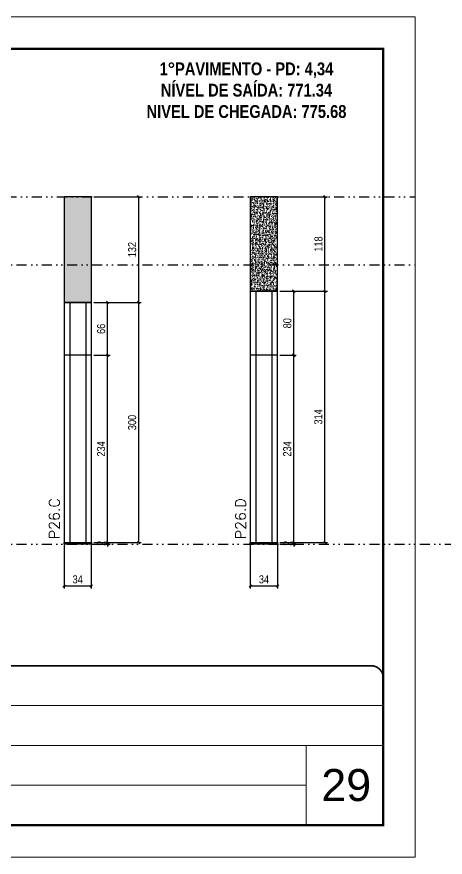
# Model space of a CAD drawing. Extents: x 13770 to 23315, y 867 to 16997.
# Drawn here: x 15374 to 15908, y 7758 to 8808 of the extents above; entities that cross this region are included whole.
import ezdxf

# ---------------------------------------------------------------- set-up
doc = ezdxf.new("R2010")
doc.units = 0
for name, pattern in [('CONTINUO', [0]), ('DASHED', [0.75, 0.5, -0.25]), ('DIVIDE2', [0.625, 0.25, -0.125, 0, -0.125, 0, -0.125])]:
    doc.linetypes.add(name, pattern=pattern)
for name, color, linetype, lineweight in [('CARIMBO', 255, 'Continuous', 9), ('Folhas', 255, 'Continuous', 9), ('SARRAFO DE PRESSAO', 251, 'DASHED', 9), ('Texto Seção', 7, 'Continuous', 15)]:
    doc.layers.add(name, color=color, linetype=linetype, lineweight=lineweight)
for name, color, linetype in [('COTA', 241, 'Continuous'), ('NOMENCLATURA', 7, 'Continuous'), ('Nível', 160, 'Continuous'), ('Painéis', 200, 'Continuous'), ('SARR_2.2x7', 40, 'Continuous')]:
    doc.layers.add(name, color=color, linetype=linetype)
doc.styles.add('ARIAL', font='arial.ttf')
doc.styles.add('COTA TECNICA', font='techl___.ttf', dxfattribs={"height": 10})
doc.styles.add('COTA TECNICA-50', font='techl___.ttf', dxfattribs={"height": 10})
doc.styles.add('REGUA-120', font='ROMANS.shx', dxfattribs={"height": 15})
doc.styles.add('ROMANC', font='techb___.ttf', dxfattribs={"height": 2.5})
doc.dimstyles.new('COTA PAINEL-50', dxfattribs={"dimtxt": 10, "dimasz": 3, "dimexe": 3, "dimexo": 3, "dimgap": 3, "dimtad": 1, "dimdec": 1, "dimzin": 12, "dimdsep": 46, "dimtxsty": 'COTA TECNICA-50', "dimblk1": 'OBLIQUE', "dimblk2": 'OBLIQUE', "dimsah": 1, "dimcen": 0.9, "dimclrd": 4, "dimclre": 4, "dimclrt": 240, "dimadec": 1, "dimazin": 3, "dimtfac": 1, "dimtdec": 1, "dimtmove": 0, "dimatfit": 3, "dimfxl": 1, "dimtolj": 1, "dimtzin": 12, "dimarcsym": 0})
doc.dimstyles.new('PAINEL', dxfattribs={"dimtxt": 10, "dimasz": 3, "dimexe": 3, "dimexo": 3, "dimgap": 3, "dimtad": 1, "dimdec": 1, "dimzin": 12, "dimdsep": 46, "dimtxsty": 'COTA TECNICA', "dimblk1": 'OBLIQUE', "dimblk2": 'OBLIQUE', "dimsah": 1, "dimcen": 0.9, "dimclrd": 4, "dimclre": 4, "dimclrt": 240, "dimadec": 1, "dimazin": 3, "dimtfac": 1, "dimtdec": 1, "dimtmove": 0, "dimatfit": 3, "dimfxl": 1, "dimtolj": 1, "dimtzin": 12, "dimarcsym": 0})

# ---------------------------------------------------------------- blocks, each defined once
blk = doc.blocks.new('9999999999')
at = {"color": 30, "linetype": 'CONTINUO'}
for p, q in [((98564.6, 34379.6), (99584, 34379.6)), ((98564.6, 34329.8), (99488, 34329.8)), ((99584, 34329.8), (99488, 34329.8)), ((99488, 34329.8), (99488, 34230.2)), ((98564.6, 34280), (99488, 34280))]:
    blk.add_line(p, q, dxfattribs=at)
at = {"color": 30, "linetype": 'CONTINUO', "const_width": 2}
blk.add_lwpolyline([(99584, 34230.2), (99584, 34414.4, 0.414214), (99569, 34429.4), (98229, 34429.4, 0.414214), (98214, 34414.4), (98214, 34245.2, 0.414214), (98229, 34230.2), (99584, 34230.2)], format="xyb", dxfattribs=at)
at = {"layer": 'Folhas'}
blk.add_lwpolyline([(98139, 34190.2), (99624, 34190.2), (99624, 35240.2), (98139, 35240.2)], close=True, dxfattribs=at)
at = {"layer": 'Folhas', "color": 30, "const_width": 3}
blk.add_lwpolyline([(98214, 34230.2), (99584, 34230.2), (99584, 35200.2), (98214, 35200.2)], close=True, dxfattribs=at)
blk = doc.blocks.new('_Oblique')
at = {"color": 0, "linetype": 'ByBlock', "lineweight": -2}
blk.add_line((-0.5, -0.5), (0.5, 0.5), dxfattribs=at)
blk = doc.blocks.new('*D716')
at = {"layer": 'COTA', "color": 4, "lineweight": -2, "transparency": 16777216}
for p, q in [((15432.7, 8148.6), (15432.7, 8094.4)), ((15466.7, 8148.6), (15466.7, 8094.4)), ((15432.7, 8097.4), (15466.7, 8097.4))]:
    blk.add_line(p, q, dxfattribs=at)
at = {"layer": 'Defpoints', "color": 0, "transparency": 16777216}
for p in [(15432.7, 8151.6), (15466.7, 8151.6), (15466.7, 8097.4)]:
    blk.add_point(p, dxfattribs=at)
at = {"layer": 'COTA', "color": 4, "lineweight": -2, "transparency": 16777216, "xscale": 3, "yscale": 3, "zscale": 3, "rotation": 180}
blk.add_blockref('_Oblique', (15432.7, 8097.4), dxfattribs=at)
at = {"layer": 'COTA', "color": 4, "lineweight": -2, "transparency": 16777216, "xscale": 3, "yscale": 3, "zscale": 3}
blk.add_blockref('_Oblique', (15466.7, 8097.4), dxfattribs=at)
at = {"layer": 'COTA', "color": 240, "transparency": 16777216, "insert": (15449.7, 8105.6), "char_height": 10, "attachment_point": 5, "style": 'COTA TECNICA'}
blk.add_mtext('\\A1;34', dxfattribs=at)
blk = doc.blocks.new('*D717')
at = {"layer": 'COTA', "color": 4, "lineweight": -2, "transparency": 16777216}
for p, q in [((15469.7, 8451.6), (15528.9, 8451.6)), ((15525.9, 8151.6), (15525.9, 8451.6)), ((15469.7, 8151.6), (15528.9, 8151.6))]:
    blk.add_line(p, q, dxfattribs=at)
at = {"layer": 'Defpoints', "color": 0, "transparency": 16777216}
for p in [(15466.7, 8451.6), (15525.9, 8451.6), (15466.7, 8151.6)]:
    blk.add_point(p, dxfattribs=at)
at = {"layer": 'COTA', "color": 4, "lineweight": -2, "transparency": 16777216, "xscale": 3, "yscale": 3, "zscale": 3}
for p, rotation in [((15525.9, 8451.6), 90), ((15525.9, 8151.6), 270)]:
    blk.add_blockref('_Oblique', p, dxfattribs=dict(at, rotation=rotation))
at = {"layer": 'COTA', "color": 240, "transparency": 16777216, "insert": (15517.7, 8301.6), "char_height": 10, "attachment_point": 5, "rotation": 90, "style": 'COTA TECNICA'}
blk.add_mtext('\\A1;300', dxfattribs=at)
blk = doc.blocks.new('*D718')
at = {"layer": 'COTA', "color": 4, "lineweight": -2, "transparency": 16777216}
for p, q in [((15469.7, 8151.6), (15490.1, 8151.6)), ((15469.7, 8149.6), (15490.1, 8149.6)), ((15487.1, 8151.6), (15487.1, 8154.6)), ((15487.1, 8149.6), (15487.1, 8151.6)), ((15487.1, 8149.6), (15487.1, 8146.6))]:
    blk.add_line(p, q, dxfattribs=at)
at = {"layer": 'Defpoints', "color": 0, "transparency": 16777216}
for p in [(15466.7, 8151.6), (15466.7, 8149.6), (15487.1, 8151.6)]:
    blk.add_point(p, dxfattribs=at)
at = {"layer": 'COTA', "color": 4, "lineweight": -2, "transparency": 16777216, "xscale": 3, "yscale": 3, "zscale": 3}
for p, rotation in [((15487.1, 8151.6), 270), ((15487.1, 8149.6), 90)]:
    blk.add_blockref('_Oblique', p, dxfattribs=dict(at, rotation=rotation))
at = {"layer": 'COTA', "color": 240, "transparency": 16777216, "insert": (15479.1, 8150.6), "char_height": 10, "attachment_point": 5, "rotation": 90, "style": 'COTA TECNICA-50'}
blk.add_mtext('\\A1;2', dxfattribs=at)
blk = doc.blocks.new('*D729')
at = {"layer": 'COTA', "color": 4, "lineweight": -2, "transparency": 16777216}
for p, q in [((15469.7, 8583.6), (15528.9, 8583.6)), ((15525.9, 8451.6), (15525.9, 8583.6)), ((15469.7, 8451.6), (15528.9, 8451.6))]:
    blk.add_line(p, q, dxfattribs=at)
at = {"layer": 'Defpoints', "color": 0, "transparency": 16777216}
for p in [(15466.7, 8583.6), (15525.9, 8583.6), (15466.7, 8451.6)]:
    blk.add_point(p, dxfattribs=at)
at = {"layer": 'COTA', "color": 4, "lineweight": -2, "transparency": 16777216, "xscale": 3, "yscale": 3, "zscale": 3}
for p, rotation in [((15525.9, 8583.6), 90), ((15525.9, 8451.6), 270)]:
    blk.add_blockref('_Oblique', p, dxfattribs=dict(at, rotation=rotation))
at = {"layer": 'COTA', "color": 240, "transparency": 16777216, "insert": (15517.7, 8517.6), "char_height": 10, "attachment_point": 5, "rotation": 90, "style": 'COTA TECNICA'}
blk.add_mtext('\\A1;132', dxfattribs=at)
blk = doc.blocks.new('*D730')
at = {"layer": 'COTA', "color": 4, "lineweight": -2, "transparency": 16777216}
for p, q in [((15469.7, 8385.6), (15490.1, 8385.6)), ((15487.1, 8151.6), (15487.1, 8385.6)), ((15469.7, 8151.6), (15490.1, 8151.6))]:
    blk.add_line(p, q, dxfattribs=at)
at = {"layer": 'Defpoints', "color": 0, "transparency": 16777216}
for p in [(15466.7, 8385.6), (15487.1, 8385.6), (15466.7, 8151.6)]:
    blk.add_point(p, dxfattribs=at)
at = {"layer": 'COTA', "color": 4, "lineweight": -2, "transparency": 16777216, "xscale": 3, "yscale": 3, "zscale": 3}
for p, rotation in [((15487.1, 8385.6), 90), ((15487.1, 8151.6), 270)]:
    blk.add_blockref('_Oblique', p, dxfattribs=dict(at, rotation=rotation))
at = {"layer": 'COTA', "color": 240, "transparency": 16777216, "insert": (15478.9, 8268.6), "char_height": 10, "attachment_point": 5, "rotation": 90, "style": 'COTA TECNICA'}
blk.add_mtext('\\A1;234', dxfattribs=at)
blk = doc.blocks.new('*D731')
at = {"layer": 'COTA', "color": 4, "lineweight": -2, "transparency": 16777216}
for p, q in [((15469.7, 8451.6), (15490.1, 8451.6)), ((15487.1, 8385.6), (15487.1, 8451.6)), ((15469.7, 8385.6), (15490.1, 8385.6))]:
    blk.add_line(p, q, dxfattribs=at)
at = {"layer": 'Defpoints', "color": 0, "transparency": 16777216}
for p in [(15466.7, 8451.6), (15487.1, 8451.6), (15466.7, 8385.6)]:
    blk.add_point(p, dxfattribs=at)
at = {"layer": 'COTA', "color": 4, "lineweight": -2, "transparency": 16777216, "xscale": 3, "yscale": 3, "zscale": 3}
for p, rotation in [((15487.1, 8451.6), 90), ((15487.1, 8385.6), 270)]:
    blk.add_blockref('_Oblique', p, dxfattribs=dict(at, rotation=rotation))
at = {"layer": 'COTA', "color": 240, "transparency": 16777216, "insert": (15479, 8418.6), "char_height": 10, "attachment_point": 5, "rotation": 90, "style": 'COTA TECNICA'}
blk.add_mtext('\\A1;66', dxfattribs=at)
blk = doc.blocks.new('*D724')
at = {"layer": 'COTA', "color": 4, "lineweight": -2, "transparency": 16777216}
for p, q in [((15665.2, 8148.6), (15665.2, 8094.4)), ((15699.2, 8148.6), (15699.2, 8094.4)), ((15665.2, 8097.4), (15699.2, 8097.4))]:
    blk.add_line(p, q, dxfattribs=at)
at = {"layer": 'Defpoints', "color": 0, "transparency": 16777216}
for p in [(15665.2, 8151.6), (15699.2, 8151.6), (15699.2, 8097.4)]:
    blk.add_point(p, dxfattribs=at)
at = {"layer": 'COTA', "color": 4, "lineweight": -2, "transparency": 16777216, "xscale": 3, "yscale": 3, "zscale": 3, "rotation": 180}
blk.add_blockref('_Oblique', (15665.2, 8097.4), dxfattribs=at)
at = {"layer": 'COTA', "color": 4, "lineweight": -2, "transparency": 16777216, "xscale": 3, "yscale": 3, "zscale": 3}
blk.add_blockref('_Oblique', (15699.2, 8097.4), dxfattribs=at)
at = {"layer": 'COTA', "color": 240, "transparency": 16777216, "insert": (15682.2, 8105.6), "char_height": 10, "attachment_point": 5, "style": 'COTA TECNICA'}
blk.add_mtext('\\A1;34', dxfattribs=at)
blk = doc.blocks.new('*D725')
at = {"layer": 'COTA', "color": 4, "lineweight": -2, "transparency": 16777216}
for p, q in [((15702.2, 8465.6), (15761.4, 8465.6)), ((15758.4, 8151.6), (15758.4, 8465.6)), ((15702.2, 8151.6), (15761.4, 8151.6))]:
    blk.add_line(p, q, dxfattribs=at)
at = {"layer": 'Defpoints', "color": 0, "transparency": 16777216}
for p in [(15699.2, 8465.6), (15758.4, 8465.6), (15699.2, 8151.6)]:
    blk.add_point(p, dxfattribs=at)
at = {"layer": 'COTA', "color": 4, "lineweight": -2, "transparency": 16777216, "xscale": 3, "yscale": 3, "zscale": 3}
for p, rotation in [((15758.4, 8465.6), 90), ((15758.4, 8151.6), 270)]:
    blk.add_blockref('_Oblique', p, dxfattribs=dict(at, rotation=rotation))
at = {"layer": 'COTA', "color": 240, "transparency": 16777216, "insert": (15750.1, 8308.6), "char_height": 10, "attachment_point": 5, "rotation": 90, "style": 'COTA TECNICA'}
blk.add_mtext('\\A1;314', dxfattribs=at)
blk = doc.blocks.new('*D726')
at = {"layer": 'COTA', "color": 4, "lineweight": -2, "transparency": 16777216}
for p, q in [((15702.2, 8151.6), (15722.5, 8151.6)), ((15702.2, 8149.6), (15722.5, 8149.6)), ((15719.5, 8151.6), (15719.5, 8154.6)), ((15719.5, 8149.6), (15719.5, 8151.6)), ((15719.5, 8149.6), (15719.5, 8146.6))]:
    blk.add_line(p, q, dxfattribs=at)
at = {"layer": 'Defpoints', "color": 0, "transparency": 16777216}
for p in [(15699.2, 8151.6), (15699.2, 8149.6), (15719.5, 8151.6)]:
    blk.add_point(p, dxfattribs=at)
at = {"layer": 'COTA', "color": 4, "lineweight": -2, "transparency": 16777216, "xscale": 3, "yscale": 3, "zscale": 3}
for p, rotation in [((15719.5, 8151.6), 270), ((15719.5, 8149.6), 90)]:
    blk.add_blockref('_Oblique', p, dxfattribs=dict(at, rotation=rotation))
at = {"layer": 'COTA', "color": 240, "transparency": 16777216, "insert": (15711.5, 8150.6), "char_height": 10, "attachment_point": 5, "rotation": 90, "style": 'COTA TECNICA-50'}
blk.add_mtext('\\A1;2', dxfattribs=at)
blk = doc.blocks.new('*D737')
at = {"layer": 'COTA', "color": 4, "lineweight": -2, "transparency": 16777216}
for p, q in [((15702.2, 8583.6), (15761.4, 8583.6)), ((15758.4, 8465.6), (15758.4, 8583.6)), ((15702.2, 8465.6), (15761.4, 8465.6))]:
    blk.add_line(p, q, dxfattribs=at)
at = {"layer": 'Defpoints', "color": 0, "transparency": 16777216}
for p in [(15699.2, 8583.6), (15758.4, 8583.6), (15699.2, 8465.6)]:
    blk.add_point(p, dxfattribs=at)
at = {"layer": 'COTA', "color": 4, "lineweight": -2, "transparency": 16777216, "xscale": 3, "yscale": 3, "zscale": 3}
for p, rotation in [((15758.4, 8583.6), 90), ((15758.4, 8465.6), 270)]:
    blk.add_blockref('_Oblique', p, dxfattribs=dict(at, rotation=rotation))
at = {"layer": 'COTA', "color": 240, "transparency": 16777216, "insert": (15750.3, 8524.6), "char_height": 10, "attachment_point": 5, "rotation": 90, "style": 'COTA TECNICA'}
blk.add_mtext('\\A1;118', dxfattribs=at)
blk = doc.blocks.new('*D738')
at = {"layer": 'COTA', "color": 4, "lineweight": -2, "transparency": 16777216}
for p, q in [((15702.2, 8385.6), (15722.5, 8385.6)), ((15719.5, 8151.6), (15719.5, 8385.6)), ((15702.2, 8151.6), (15722.5, 8151.6))]:
    blk.add_line(p, q, dxfattribs=at)
at = {"layer": 'Defpoints', "color": 0, "transparency": 16777216}
for p in [(15699.2, 8385.6), (15719.5, 8385.6), (15699.2, 8151.6)]:
    blk.add_point(p, dxfattribs=at)
at = {"layer": 'COTA', "color": 4, "lineweight": -2, "transparency": 16777216, "xscale": 3, "yscale": 3, "zscale": 3}
for p, rotation in [((15719.5, 8385.6), 90), ((15719.5, 8151.6), 270)]:
    blk.add_blockref('_Oblique', p, dxfattribs=dict(at, rotation=rotation))
at = {"layer": 'COTA', "color": 240, "transparency": 16777216, "insert": (15711.3, 8268.6), "char_height": 10, "attachment_point": 5, "rotation": 90, "style": 'COTA TECNICA'}
blk.add_mtext('\\A1;234', dxfattribs=at)
blk = doc.blocks.new('*D739')
at = {"layer": 'COTA', "color": 4, "lineweight": -2, "transparency": 16777216}
for p, q in [((15702.2, 8465.6), (15722.5, 8465.6)), ((15719.5, 8385.6), (15719.5, 8465.6)), ((15702.2, 8385.6), (15722.5, 8385.6))]:
    blk.add_line(p, q, dxfattribs=at)
at = {"layer": 'Defpoints', "color": 0, "transparency": 16777216}
for p in [(15699.2, 8465.6), (15719.5, 8465.6), (15699.2, 8385.6)]:
    blk.add_point(p, dxfattribs=at)
at = {"layer": 'COTA', "color": 4, "lineweight": -2, "transparency": 16777216, "xscale": 3, "yscale": 3, "zscale": 3}
for p, rotation in [((15719.5, 8465.6), 90), ((15719.5, 8385.6), 270)]:
    blk.add_blockref('_Oblique', p, dxfattribs=dict(at, rotation=rotation))
at = {"layer": 'COTA', "color": 240, "transparency": 16777216, "insert": (15711.4, 8425.6), "char_height": 10, "attachment_point": 5, "rotation": 90, "style": 'COTA TECNICA'}
blk.add_mtext('\\A1;80', dxfattribs=at)

msp = doc.modelspace()

# ---------------------------------------------------------------- hatches: boundary and pattern name
at = {"layer": 'COTA'}
h = msp.add_hatch(dxfattribs=at)
h.set_pattern_fill('AR-CONC', color=256, scale=0.03)
h.set_pattern_definition([(50, (-1637.8476, -6812.4506), (5.4655401, -0.4781726), [0.5715, -6.2865]), (355, (-1637.8476, -6812.4506), (-1.0573026, 5.7317054), [0.4572, -5.0292175]), (100.451445, (-1637.392, -6812.4905), (4.4082374, 5.2535326), [0.4857003, -5.3427073]), (46.1842, (-1637.8476, -6810.9266), (8.1323712, -1.2612698), [0.85725, -9.42975]), (96.635558, (-1637.17, -6811.032), (7.122124, 7.4227837), [0.7285507, -8.0140682]), (351.18415, (-1637.848, -6810.927), (7.122124, 7.4227837), [0.685799, -7.543792]), (21, (-1637.0856, -6811.3076), (4.5484317, -3.06795595), [0.5715, -6.2865]), (326, (-1637.0856, -6811.3076), (1.8540609, 5.525639), [0.4572, -5.0292]), (71.451445, (-1636.7066, -6811.5633), (6.4024926, 2.4576831), [0.4857003, -5.3426981]), (37.5, (-1637.8476, -6812.4506), (0.0926581, 2.53665117), [0, -4.96824, 0, -5.1054, 0, -5.04825]), (7.5, (-1637.8476, -6812.4506), (2.00458988, 3.00541724), [0, -2.91084, 0, -4.85394, 0, -1.92405]), (327.5, (-1639.547, -6812.4506), (4.06771786, -0.17186232), [0, -1.905, 0, -5.9436, 0, -7.8867]), (317.5, (-1640.309, -6812.4506), (4.44387544, 0.76279473), [0, -2.4765, 0, -3.94716, 0, -5.6007])])
h.paths.add_polyline_path([(15466.74, 8583.58), (15432.74, 8583.58), (15432.74, 8451.58), (15466.74, 8451.58)])
h = msp.add_hatch(dxfattribs=at)
h.set_pattern_fill('AR-CONC', color=256, scale=0.03)
h.set_pattern_definition([(50, (-4799.4776, -1148.575), (5.4655401, -0.4781726), [0.5715, -6.2865]), (355, (-4799.4776, -1148.575), (-1.0573026, 5.7317054), [0.4572, -5.0292175]), (100.451445, (-4799.022, -1148.615), (4.4082374, 5.2535326), [0.4857003, -5.3427073]), (46.1842, (-4799.4776, -1147.051), (8.1323712, -1.2612698), [0.85725, -9.42975]), (96.635558, (-4798.8, -1147.156), (7.122124, 7.4227837), [0.7285507, -8.0140682]), (351.18415, (-4799.478, -1147.051), (7.122124, 7.4227837), [0.685799, -7.543792]), (21, (-4798.7156, -1147.432), (4.5484317, -3.06795595), [0.5715, -6.2865]), (326, (-4798.7156, -1147.432), (1.8540609, 5.525639), [0.4572, -5.0292]), (71.451445, (-4798.3366, -1147.688), (6.4024926, 2.4576831), [0.4857003, -5.3426981]), (37.5, (-4799.4776, -1148.5751), (0.0926581, 2.53665117), [0, -4.96824, 0, -5.1054, 0, -5.04825]), (7.5, (-4799.4776, -1148.575), (2.00458988, 3.00541724), [0, -2.91084, 0, -4.85394, 0, -1.92405]), (327.5, (-4801.1769, -1148.5751), (4.06771786, -0.17186232), [0, -1.905, 0, -5.9436, 0, -7.8867]), (317.5, (-4801.939, -1148.575), (4.44387544, 0.76279473), [0, -2.4765, 0, -3.94716, 0, -5.6007])])
h.paths.add_polyline_path([(15699.18, 8583.58), (15665.18, 8583.58), (15665.18, 8465.58), (15699.18, 8465.58)])

# ---------------------------------------------------------------- linework, layer by layer
at = {"layer": 'COTA', "linetype": 'ByBlock'}
msp.add_lwpolyline([(15432.74, 8451.58), (15466.74, 8451.58), (15466.74, 8583.58), (15432.74, 8583.58)], close=True, dxfattribs=at)
at = {"layer": 'COTA'}
msp.add_lwpolyline([(15665.18, 8465.58), (15699.18, 8465.58), (15699.18, 8583.58), (15665.18, 8583.58)], close=True, dxfattribs=at)
at = {"layer": 'Nível', "color": 4, "linetype": 'DIVIDE2', "ltscale": 50}
for p, q in [((14386, 8583.58), (15871, 8583.58)), ((13769.54, 8498.58), (15871, 8498.58)), ((13769.54, 8149.58), (21112.79, 8149.58))]:
    msp.add_line(p, q, dxfattribs=at)
at = {"layer": 'Painéis'}
for p, q in [((15466.74, 8385.58), (15432.74, 8385.58)), ((15699.18, 8385.58), (15665.18, 8385.58))]:
    msp.add_line(p, q, dxfattribs=at)
for points in [[(15665.18, 8151.58), (15699.18, 8151.58), (15699.18, 8465.58), (15665.18, 8465.58)], [(15432.74, 8151.58), (15466.74, 8151.58), (15466.74, 8451.58), (15432.74, 8451.58)], [(15432.74, 8151.58), (15466.74, 8151.58), (15466.74, 8149.58), (15432.74, 8149.58)], [(15665.18, 8151.58), (15699.18, 8151.58), (15699.18, 8149.58), (15665.18, 8149.58)]]:
    msp.add_lwpolyline(points, close=True, dxfattribs=at)
at = {"layer": 'SARR_2.2x7'}
for p, q in [((15672.18, 8465.58), (15672.18, 8151.58)), ((15692.18, 8465.58), (15692.18, 8151.58)), ((15439.74, 8451.58), (15439.74, 8151.58)), ((15459.74, 8451.58), (15459.74, 8151.58))]:
    msp.add_line(p, q, dxfattribs=at)

# ---------------------------------------------------------------- block references
at = {"layer": 'SARRAFO DE PRESSAO', "color": 6, "linetype": 'ByBlock'}
msp.add_blockref('9999999999', (-83752.98, -26431.71), dxfattribs=at)

# ---------------------------------------------------------------- texts
at = {"layer": 'CARIMBO', "style": 'ARIAL'}
msp.add_text('29', height=40, dxfattribs=at).set_placement((15753.86, 7828.64))
at = {"layer": 'NOMENCLATURA', "color": 2, "insert": (15660.38, 8751.52), "char_height": 16, "attachment_point": 2, "style": 'ROMANC'}
msp.add_mtext_dynamic_manual_height_columns('1°PAVIMENTO - PD: 4,34\\PNÍVEL DE SAÍDA: 771.34\\PNIVEL DE CHEGADA: 775.68', width=376.0554, gutter_width=1, heights=[0], dxfattribs=at)
at = {"layer": 'Texto Seção', "char_height": 13, "width": 285.3299, "attachment_point": 1, "rotation": 90, "style": 'REGUA-120'}
for s, insert in [('P26.C', (15414.06, 8155.72)), ('P26.D', (15646.5, 8155.72))]:
    msp.add_mtext(s, dxfattribs=dict(at, insert=insert))

# ---------------------------------------------------------------- dimensions: what is measured, and where the dimension line sits
at = {"layer": 'COTA'}
for base, p1, p2, picture, middle in [((15525.92, 8583.58), (15466.74, 8451.58), (15466.74, 8583.58), '*D729', (15517.7, 8517.58)), ((15758.36, 8583.58), (15699.18, 8465.58), (15699.18, 8583.58), '*D737', (15750.27, 8524.58)), ((15719.53, 8465.58), (15699.18, 8385.58), (15699.18, 8465.58), '*D739', (15711.41, 8425.58)), ((15487.08, 8451.58), (15466.74, 8385.58), (15466.74, 8451.58), '*D731', (15478.98, 8418.58)), ((15487.08, 8385.58), (15466.74, 8151.58), (15466.74, 8385.58), '*D730', (15478.87, 8268.58)), ((15719.53, 8385.58), (15699.18, 8151.58), (15699.18, 8385.58), '*D738', (15711.31, 8268.58))]:
    dim = msp.add_linear_dim(base=base, p1=p1, p2=p2, angle=90, dimstyle='PAINEL', dxfattribs=at)
    dim.commit()
    dim.dimension.update_dxf_attribs({"geometry": picture, "text_midpoint": middle})
for base, p1, p2, picture, middle in [((15758.36, 8465.58), (15699.18, 8151.58), (15699.18, 8465.58), '*D725', (15750.14, 8308.58)), ((15525.92, 8451.58), (15466.74, 8151.58), (15466.74, 8451.58), '*D717', (15517.7, 8301.58))]:
    dim = msp.add_linear_dim(base=base, p1=p1, p2=p2, angle=90, dimstyle='PAINEL', override={"dimarcsym": 2}, dxfattribs=at)
    dim.commit()
    dim.dimension.update_dxf_attribs({"geometry": picture, "text_midpoint": middle})
for base, p1, p2, picture, middle in [((15466.74, 8097.4), (15432.74, 8151.58), (15466.74, 8151.58), '*D716', (15449.74, 8105.62)), ((15699.18, 8097.4), (15665.18, 8151.58), (15699.18, 8151.58), '*D724', (15682.18, 8105.62))]:
    dim = msp.add_linear_dim(base=base, p1=p1, p2=p2, dimstyle='PAINEL', override={"dimarcsym": 2}, dxfattribs=at)
    dim.commit()
    dim.dimension.update_dxf_attribs({"geometry": picture, "text_midpoint": middle})
for base, p1, p2, picture, middle in [((15487.08, 8151.58), (15466.74, 8149.58), (15466.74, 8151.58), '*D718', (15487.08, 8150.58)), ((15719.53, 8151.58), (15699.18, 8149.58), (15699.18, 8151.58), '*D726', (15719.53, 8150.58))]:
    dim = msp.add_linear_dim(base=base, p1=p1, p2=p2, angle=90, dimstyle='COTA PAINEL-50', dxfattribs=at)
    dim.commit()
    dim.dimension.update_dxf_attribs({"geometry": picture, "text_midpoint": middle, "dimtype": 160})

doc.saveas('drawing.dxf')
